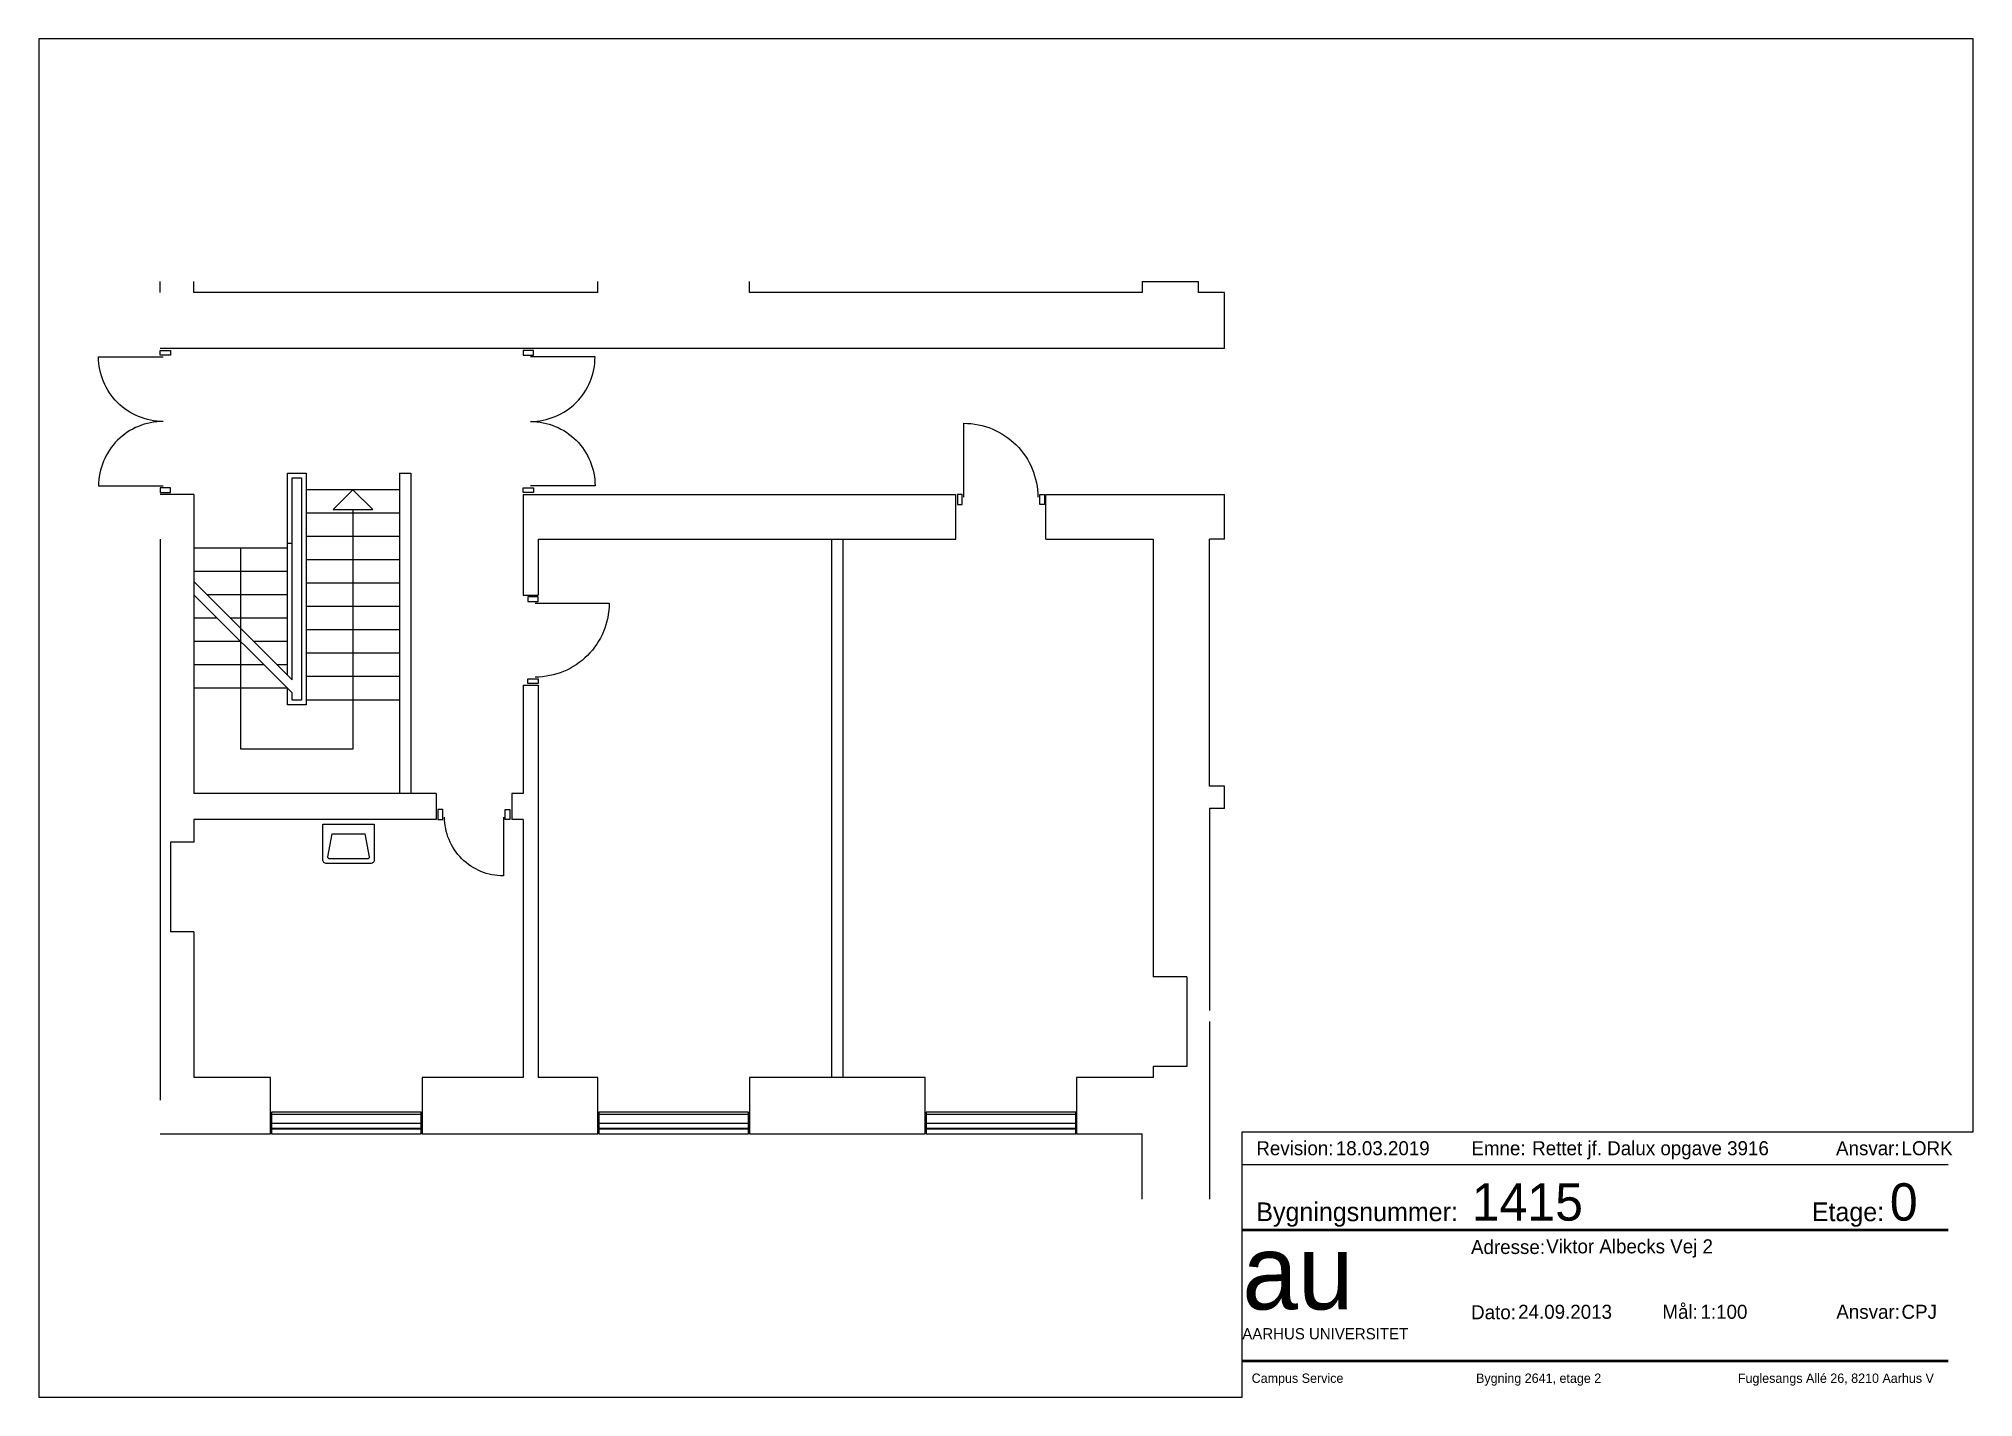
# Paper-space layout 'A3_pdf_liggende' of a CAD drawing. Header units: millimetres. Extents: x 0 to 414, y 0 to 291.
# The model-space entities are those that its viewports show. They can reach past a viewport. Long polylines and large blocks are cut down to what shows.
import ezdxf

# ---------------------------------------------------------------- set-up
doc = ezdxf.new("R2010")
doc.units = ezdxf.units.MM
doc.header["$LTSCALE"] = 100
doc.linetypes.add('HIDDEN', pattern=[5, 4, -1])
for name, color, linetype in [('A21----', 7, 'Continuous'), ('A21-B--', 7, 'Continuous'), ('a22--l-', 1, 'Continuous'), ('A22--U-', 3, 'Continuous'), ('A22-U--', 3, 'Continuous'), ('A24----', 1, 'Continuous'), ('A314---', 1, 'Continuous'), ('A314-S-', 8, 'Continuous'), ('A321---', 1, 'Continuous'), ('A59----', 2, 'Continuous')]:
    doc.layers.add(name, color=color, linetype=linetype)
doc.layers.add('tegningsopsætning', color=7, linetype='Continuous', lineweight=50)
doc.styles.add('ISO', font='ISO')
doc.styles.add('tegningshoved str 3', font='', dxfattribs={"height": 3})
doc.styles.add('tegningshoved str 8', font='', dxfattribs={"height": 8})
doc.styles.get('tegningshoved str 3').set_extended_font_data('AU Passata')
doc.styles.get('tegningshoved str 8').set_extended_font_data('AU Passata')

# ---------------------------------------------------------------- blocks, each defined once
blk = doc.blocks.new('Tegningshoved')
at = {"layer": 'tegningsopsætning'}
for points in [[(0, 28), (151, 28)], [(0, 0), (151, 0)]]:
    blk.add_lwpolyline(points, dxfattribs=at)
at = {"layer": 'tegningsopsætning', "attachment_point": 1}
for s, width, insert, char_height in [('{\\fAU Passata|b0|i0|c0|p34;Bygningsnummer:}', 14.039, (3, 33.89), 4), ('{\\fAU Passata|b0|i0|c0|p34;Etage:}', 14.039, (121.82, 33.89), 4), ('{\\fAU Passata|b0|i0|c0|p34;Adresse:}', 14.039, (48.92, 25.86), 3), ('{\\fAU Passata|b0|i0|c0|p34;Mål:}', 14.039, (89.85, 12), 3), ('{\\fAU Passata|b0|i0|c0|p34;Dato:}', 14.039, (48.94, 11.9), 3), ('{\\fAU Passata|b0|i0|c0|p34;Ansvar:}', 14.039, (127.06, 12), 3), ('{\\fAU Passata|b0|i0|c0|p34;AARHUS UNIVERSITET}', 76.8942, (0, 7), 2.4)]:
    blk.add_mtext_dynamic_manual_height_columns(s, width=width, gutter_width=1250, heights=[0], dxfattribs=dict(at, insert=insert, char_height=char_height))
at = {"layer": 'tegningsopsætning', "attachment_point": 1, "style": 'ISO'}
for s, width, heights, insert, char_height in [('{\\fAU Peto|b0|i0|c0|p82;au}', 20.8914, [10], (0, 27), 16), ('{\\fAU Passata Light|b0|i0|c0|p34;Campus Service^I^I^I^IBygning 2641, etage 2^I^I^I^IFuglesangs Allé 26, 8210 Aarhus V}', 148.2946, [0], (2, -2.71), 2)]:
    blk.add_mtext_dynamic_manual_height_columns(s, width=width, gutter_width=1250, heights=heights, dxfattribs=dict(at, insert=insert, char_height=char_height))
blk = doc.blocks.new('aml. tegningshoved blok')
blk.add_blockref('Tegningshoved', (-156.36, 7.8))
at = {"layer": 'tegningsopsætning'}
for tag, p, height, style in [('XXXX', (-107.28, 37.8), 8, 'tegningshoved str 8'), ('X', (-17.84, 37.8), 8, 'tegningshoved str 8'), ('XXX', (-91.36, 30.8), 3, 'tegningshoved str 3'), ('XX.XX.2012', (-97.36, 16.8), 3, 'tegningshoved str 3'), ('1:XXX', (-58.36, 16.8), 3, 'tegningshoved str 3'), ('XXX', (-15.36, 16.8), 3, 'tegningshoved str 3')]:
    blk.add_attdef(tag, p, '', height=height, dxfattribs=dict(at, style=style))
blk = doc.blocks.new('Rev. blok')
for points in [[(-151, 11), (0, 11)], [(-151, 4), (0, 4)]]:
    blk.add_lwpolyline(points)
at = {"char_height": 3, "attachment_point": 1, "style": 'tegningshoved str 3'}
for s, insert in [('Revision:', (-148, 9)), ('Emne:', (-102, 9)), ('Ansvar:', (-24, 9))]:
    blk.add_mtext_dynamic_manual_height_columns(s, width=7, gutter_width=15, heights=[0], dxfattribs=dict(at, insert=insert))
at = {"style": 'tegningshoved str 3'}
for tag, p in [('XX.XX.2012', (-131, 6)), ('XXX', (-89, 6)), ('XXX', (-10, 6))]:
    blk.add_attdef(tag, p, '', height=3, dxfattribs=at)
blk = doc.blocks.new('V162')
for p, q in [((1610, 110), (10, 110)), ((1610, 50), (10, 50))]:
    blk.add_line(p, q)
blk.add_lwpolyline([(1610, 0), (1610, 230), (10, 230), (10, 0)], close=True)
blk = doc.blocks.new('V162A3')
for p, q in [((1620, 205), (0, 205)), ((1620, 55), (0, 55))]:
    blk.add_line(p, q)
blk = doc.blocks.new('PIL')
for p, q in [((0, 0), (-212, -212)), ((0, 0), (212, -212)), ((-212, -212), (212, -212))]:
    blk.add_line(p, q)
blk = doc.blocks.new('D96H')
for points in [[(-945, 110), (-895, 110), (-895, 0), (-945, 0)], [(-15, 0), (-15, 110), (-65, 110), (-65, 0)]]:
    blk.add_lwpolyline(points, close=True)
blk.add_lwpolyline([(-85, 30), (-85, -760, -0.414214), (-875, 30)], format="xyb")
blk = doc.blocks.new('DD156')
for points in [[(20, 110), (70, 110), (70, 0), (20, 0)], [(1540, 0), (1540, 110), (1490, 110), (1490, 0)]]:
    blk.add_lwpolyline(points, close=True)
for points in [[(780, 30, -0.414214), (90, -660), (90, 30)], [(780, 30, 0.414214), (1470, -660), (1470, 30)]]:
    blk.add_lwpolyline(points, format="xyb")
blk = doc.blocks.new('HV')
for points in [[(-235, -470, -0.414214), (-275, -430), (-275, -50), (275, -50), (275, -430, -0.414214), (235, -470)], [(-201, -420, -0.468921), (-221, -396), (-175, -150), (175, -150), (221, -396, -0.468921), (201, -420)]]:
    blk.add_lwpolyline(points, format="xyb", close=True)
blk = doc.blocks.new('D81H')
for points in [[(-790, 0), (-740, 0), (-740, 110), (-790, 110)], [(-70, 110), (-20, 110), (-20, 0), (-70, 0)]]:
    blk.add_lwpolyline(points, close=True)
blk.add_lwpolyline([(-90, 28), (-90, -602, -0.414214), (-720, 28)], format="xyb")

msp = doc.modelspace()

# ---------------------------------------------------------------- linework, layer by layer
msp.add_line((-139122137, 257896004), (-139121537, 257896004))
at = {"layer": 'A21----'}
for p, q in [((-139121257, 257895286), (-139132637, 257895286)), ((-139132277, 257893726), (-139132637, 257893726)), ((-139132277, 257893726), (-139132277, 257890526)), ((-139132637, 257893246), (-139132637, 257887246)), ((-139122017, 257893246), (-139122017, 257888566)), ((-139121417, 257890606), (-139121417, 257893246)), ((-139121257, 257890606), (-139121417, 257890606)), ((-139121257, 257890366), (-139121257, 257890606)), ((-139121417, 257890366), (-139121417, 257888206)), ((-139121257, 257890366), (-139121417, 257890366)), ((-139132277, 257890246), (-139132277, 257890006)), ((-139132277, 257890006), (-139132527, 257890006)), ((-139132527, 257890006), (-139132527, 257889046)), ((-139132277, 257889046), (-139132527, 257889046)), ((-139132277, 257889046), (-139132277, 257887486)), ((-139121657, 257888566), (-139122017, 257888566)), ((-139121657, 257888566), (-139121657, 257887606)), ((-139121417, 257888086), (-139121417, 257886186)), ((-139131457, 257887486), (-139132277, 257887486)), ((-139131457, 257886886), (-139131457, 257887486)), ((-139128757, 257887486), (-139129837, 257887486)), ((-139129837, 257887486), (-139129837, 257887486)), ((-139129837, 257887486), (-139129837, 257886886)), ((-139127957, 257887486), (-139128597, 257887486)), ((-139127957, 257886886), (-139127957, 257887486)), ((-139122837, 257887486), (-139122837, 257886886)), ((-139122837, 257887486), (-139122837, 257887486)), ((-139122017, 257887486), (-139122837, 257887486)), ((-139121657, 257887606), (-139122017, 257887606)), ((-139122017, 257887606), (-139122017, 257887486)), ((-139132637, 257886886), (-139131457, 257886886)), ((-139129837, 257886886), (-139127957, 257886886)), ((-139122837, 257886886), (-139122137, 257886886)), ((-139122137, 257886186), (-139122137, 257886886))]:
    msp.add_line(p, q, dxfattribs=at)
msp.add_lwpolyline([(-139126337, 257887486), (-139126337, 257886886), (-139124457, 257886886), (-139124457, 257887486), (-139126337, 257887486)], close=True, dxfattribs=at)
at = {"layer": 'A21-B--'}
for p, q in [((-139132637, 257895886), (-139132637, 257896004)), ((-139132277, 257895886), (-139132277, 257896004)), ((-139127957, 257895886), (-139127957, 257896004)), ((-139126337, 257895886), (-139126337, 257896004)), ((-139122137, 257896004), (-139122137, 257895886)), ((-139121537, 257896004), (-139121537, 257895886)), ((-139127957, 257895886), (-139132277, 257895886)), ((-139122137, 257895886), (-139126337, 257895886)), ((-139121257, 257895886), (-139121537, 257895886)), ((-139121257, 257895286), (-139121257, 257895886))]:
    msp.add_line(p, q, dxfattribs=at)
at = {"layer": 'a22--l-'}
for p, q in [((-139130077, 257893951), (-139129957, 257893951)), ((-139130077, 257893951), (-139130077, 257890526)), ((-139129957, 257893951), (-139129957, 257890526)), ((-139125457, 257893246), (-139125457, 257887486)), ((-139125337, 257893246), (-139125337, 257887486))]:
    msp.add_line(p, q, dxfattribs=at)
at = {"layer": 'A22--U-'}
for p, q in [((-139128757, 257893726), (-139128757, 257892646)), ((-139128757, 257893726), (-139124127, 257893726)), ((-139124127, 257893246), (-139124127, 257893726)), ((-139123167, 257893246), (-139123167, 257893726)), ((-139123167, 257893726), (-139121257, 257893726)), ((-139128597, 257893246), (-139128597, 257892646)), ((-139128597, 257893246), (-139124127, 257893246)), ((-139123167, 257893246), (-139122017, 257893246)), ((-139128757, 257892646), (-139128597, 257892646)), ((-139128757, 257891686), (-139128757, 257890526)), ((-139128757, 257891686), (-139128597, 257891686)), ((-139128597, 257891686), (-139128597, 257887486)), ((-139129687, 257890526), (-139132277, 257890526)), ((-139129687, 257890526), (-139129687, 257890246)), ((-139128877, 257890526), (-139128877, 257890246)), ((-139128757, 257890526), (-139128877, 257890526)), ((-139129687, 257890246), (-139132277, 257890246)), ((-139128757, 257890246), (-139128877, 257890246)), ((-139128757, 257890246), (-139128757, 257887486))]:
    msp.add_line(p, q, dxfattribs=at)
at = {"layer": 'A22-U--'}
for q in [(-139121257, 257893726), (-139121417, 257893246)]:
    msp.add_line((-139121257, 257893246), q, dxfattribs=at)
at = {"layer": 'A24----', "linetype": 'HIDDEN'}
for p, q in [((-139130077, 257893776), (-139131077, 257893776)), ((-139130077, 257893526), (-139131077, 257893526)), ((-139130077, 257893276), (-139131077, 257893276)), ((-139130077, 257893026), (-139131077, 257893026)), ((-139132277, 257892793), (-139131227, 257891743)), ((-139132277, 257892651), (-139131227, 257891601)), ((-139130077, 257892776), (-139131077, 257892776)), ((-139132027, 257892401), (-139132277, 257892401)), ((-139130077, 257892526), (-139131077, 257892526)), ((-139130077, 257892276), (-139131077, 257892276)), ((-139131777, 257892151), (-139132277, 257892151)), ((-139130077, 257892026), (-139131077, 257892026)), ((-139131527, 257891901), (-139132277, 257891901)), ((-139130077, 257891776), (-139131077, 257891776)), ((-139131277, 257891651), (-139132277, 257891651)), ((-139130077, 257891526), (-139131077, 257891526))]:
    msp.add_line(p, q, dxfattribs=at)
at = {"layer": 'A24----'}
for p, q in [((-139131277, 257893151), (-139132277, 257893151)), ((-139131227, 257893201), (-139131277, 257893201)), ((-139131277, 257891793), (-139131277, 257893201)), ((-139131227, 257891743), (-139131227, 257893201)), ((-139131277, 257892901), (-139132277, 257892901)), ((-139131277, 257892651), (-139132136, 257892651)), ((-139131277, 257892401), (-139131886, 257892401)), ((-139131277, 257892151), (-139131636, 257892151)), ((-139131277, 257891901), (-139131386, 257891901))]:
    msp.add_line(p, q, dxfattribs=at)
at = {"layer": 'A24----', "linetype": 'HIDDEN'}
for points in [[(-139131277, 257893201), (-139131277, 257893951), (-139131077, 257893951), (-139131077, 257891476), (-139131277, 257891476), (-139131277, 257891651)], [(-139131227, 257893201), (-139131227, 257893901), (-139131127, 257893901), (-139131127, 257891526), (-139131227, 257891526), (-139131227, 257891601)]]:
    msp.add_lwpolyline(points, dxfattribs=at)
at = {"layer": 'A24----'}
msp.add_lwpolyline([(-139130577, 257893564), (-139130577, 257891001), (-139131777, 257891001), (-139131777, 257893151)], dxfattribs=at)

# ---------------------------------------------------------------- block references
msp.add_blockref('PIL', (-139130577, 257893776), dxfattribs=at)
at = {"layer": 'A314---'}
for p in [(-139131457, 257886886), (-139127957, 257886886), (-139124457, 257886886)]:
    msp.add_blockref('V162A3', p, dxfattribs=at)
at = {"layer": 'A314-S-'}
for p in [(-139131457, 257886886), (-139127957, 257886886), (-139124457, 257886886)]:
    msp.add_blockref('V162', p, dxfattribs=at)
at = {"layer": 'A321---'}
for name, p, rotation in [('DD156', (-139132637, 257895286), 270), ('DD156', (-139128647, 257893726), 90), ('D96H', (-139124127, 257893726), 180), ('D96H', (-139128597, 257892646), 90)]:
    msp.add_blockref(name, p, dxfattribs=dict(at, rotation=rotation))
msp.add_blockref('D81H', (-139128877, 257890246), dxfattribs=at)
at = {"layer": 'A59----'}
msp.add_blockref('HV', (-139130623, 257890246), dxfattribs=at)

psp = doc.layouts.new('A3_pdf_liggende')

# ---------------------------------------------------------------- linework, layer by layer
at = {"layer": 'Defpoints'}
psp.add_lwpolyline([(0, 0), (257.45, 0), (257.45, 56.8), (413.81, 56.8), (413.81, 290.68), (0, 290.68), (0, 0)], close=True, dxfattribs=at)

# ---------------------------------------------------------------- block references
ref = psp.add_blockref('Rev. blok', (408.45, 45.8))
ref.add_attrib('XXX', 'LORK', (398.45, 51.8), dxfattribs={"height": 3, "style": 'tegningshoved str 3'})
ref.add_attrib('XXX', 'Rettet jf. Dalux opgave 3916', (319.45, 51.8), dxfattribs={"height": 3, "style": 'tegningshoved str 3'})
ref.add_attrib('XX.XX.2012', '18.03.2019', (277.45, 51.8), dxfattribs={"height": 3, "style": 'tegningshoved str 3'})
ref = psp.add_blockref('aml. tegningshoved blok', (413.81, 0))
ref.add_attrib('XXXX', '1415', (306.52, 37.8), dxfattribs={"layer": 'tegningsopsætning', "height": 8, "style": 'tegningshoved str 8'})
ref.add_attrib('X', '0', (395.96, 37.8), dxfattribs={"layer": 'tegningsopsætning', "height": 8, "style": 'tegningshoved str 8'})
ref.add_attrib('XXX', 'Viktor Albecks Vej 2', (322.45, 30.8), dxfattribs={"layer": 'tegningsopsætning', "height": 3, "style": 'tegningshoved str 3'})
ref.add_attrib('XX.XX.2012', '24.09.2013', (316.45, 16.8), dxfattribs={"layer": 'tegningsopsætning', "height": 3, "style": 'tegningshoved str 3'})
ref.add_attrib('1:XXX', '1:100', (355.45, 16.8), dxfattribs={"layer": 'tegningsopsætning', "height": 3, "style": 'tegningshoved str 3'})
ref.add_attrib('XXX', 'CPJ', (398.45, 16.8), dxfattribs={"layer": 'tegningsopsætning', "height": 3, "style": 'tegningshoved str 3'})

# ---------------------------------------------------------------- viewports
at = {"layer": 'Defpoints', "view_target_point": (-139127387.28, 257891409.69), "view_twist_angle": 360}
vp = psp.add_viewport(center=(206.9, 145.34), size=(413.81, 290.6818), view_center_point=(3794.83, -76.29), view_height=14534.0921, dxfattribs=at)
vp.dxf.flags = 0x10000  # cut along an outline
vp.dxf.clipping_boundary_handle = psp.add_lwpolyline([(0, 0), (257.45, 0), (257.45, 56.8), (413.81, 56.8), (413.81, 290.68), (0, 290.68), (0, 0)], format="xyb", close=True, dxfattribs={"invisible": 1}).dxf.handle

doc.saveas('drawing.dxf')
